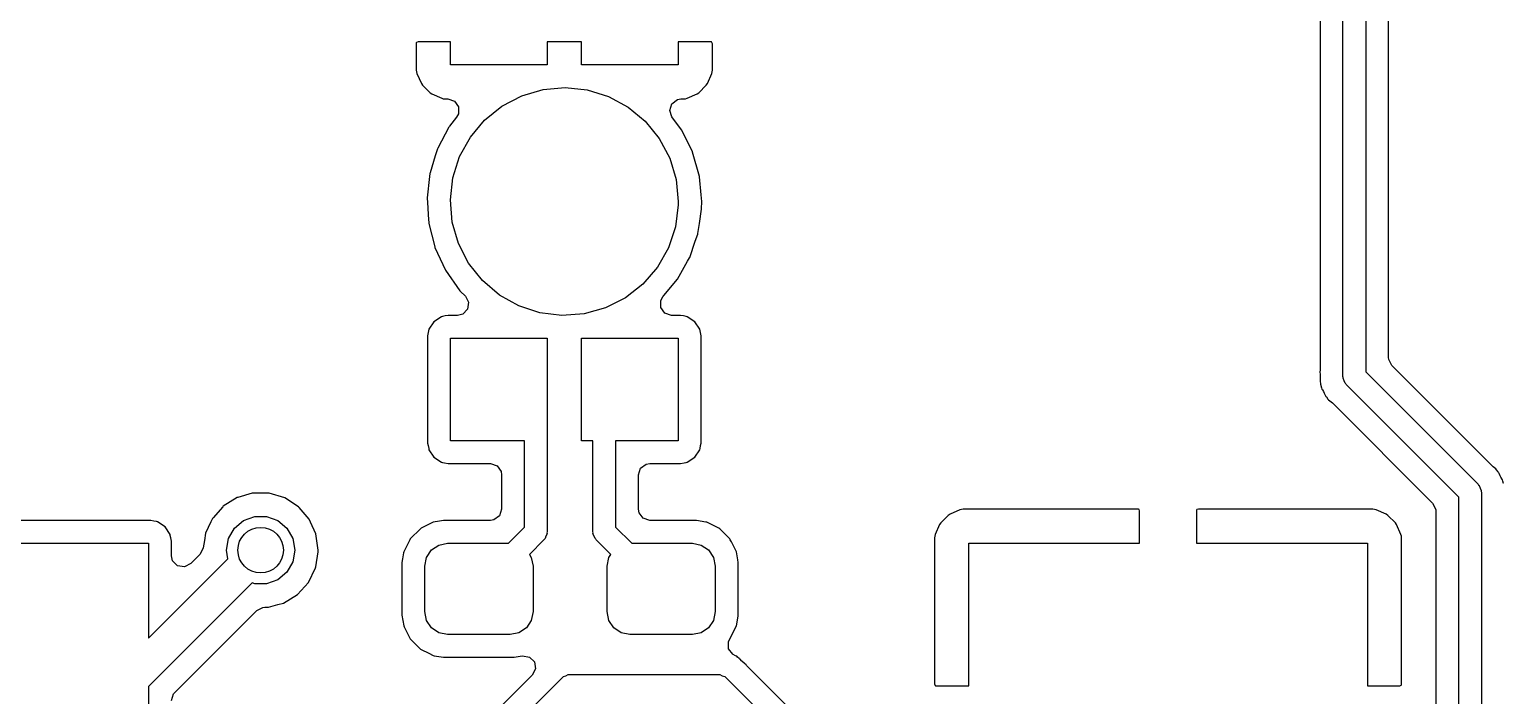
# Model space of a CAD drawing. Extents: x 0.04 to 2.01, y 0.04 to 5.04.
# Drawn here: x 0.841 to 1.35, y 2.359 to 2.589 of the extents above; entities that cross this region are included whole.
import ezdxf

# ---------------------------------------------------------------- set-up
doc = ezdxf.new("R2010")
doc.units = 0
doc.header["$MEASUREMENT"] = 0
doc.layers.add('BLACK', color=7, linetype='CONTINUOUS')

msp = doc.modelspace()

# ---------------------------------------------------------------- linework, layer by layer
at = {"layer": 'BLACK', "linetype": 'CONTINUOUS'}
for p, q in [((1.29469, 2.46906), (1.29469, 2.60406)), ((1.28679, 2.60298), (1.28679, 2.47116)), ((1.30256, 2.60242), (1.30256, 2.47069)), ((1.31045, 2.47557), (1.31045, 2.59754)), ((0.974527, 2.58448), (0.974409, 2.58432)), ((0.974409, 2.58432), (0.974409, 2.57513)), ((0.975027, 2.58465), (0.974527, 2.58448)), ((0.98622, 2.58465), (0.975027, 2.58465)), ((0.98622, 2.57677), (0.98622, 2.58465)), ((1.0315, 2.58465), (1.01969, 2.58465)), ((1.01969, 2.58465), (1.01969, 2.57677)), ((1.0315, 2.57677), (1.0315, 2.58465)), ((1.07645, 2.58465), (1.06496, 2.58465)), ((1.06496, 2.58465), (1.06496, 2.57677)), ((1.07661, 2.58453), (1.07645, 2.58465)), ((1.07677, 2.58403), (1.07661, 2.58453)), ((1.07677, 2.57513), (1.07677, 2.58403)), ((0.974409, 2.57513), (0.974423, 2.5749)), ((0.974423, 2.5749), (0.974497, 2.57428)), ((0.974497, 2.57428), (0.974651, 2.57372)), ((0.974651, 2.57372), (0.976172, 2.57029)), ((1.01969, 2.57677), (0.98622, 2.57677)), ((1.06496, 2.57677), (1.0315, 2.57677)), ((1.07502, 2.57031), (1.07654, 2.57374)), ((1.07654, 2.57374), (1.07669, 2.5743)), ((1.07669, 2.5743), (1.07676, 2.5749)), ((1.07676, 2.5749), (1.07677, 2.57513)), ((0.976172, 2.57029), (0.976573, 2.56971)), ((0.976573, 2.56971), (0.979177, 2.56711)), ((1.01084, 2.56603), (1.01821, 2.5682)), ((1.01821, 2.5682), (1.02587, 2.5689)), ((1.02587, 2.5689), (1.03351, 2.56809)), ((1.03351, 2.56809), (1.04085, 2.56582)), ((1.07202, 2.56712), (1.07462, 2.56973)), ((1.07462, 2.56973), (1.07502, 2.57031)), ((0.979177, 2.56711), (0.979761, 2.56671)), ((0.979761, 2.56671), (0.983188, 2.5652)), ((0.983188, 2.5652), (0.983747, 2.56504)), ((0.983747, 2.56504), (0.984354, 2.56497)), ((0.984354, 2.56497), (0.984578, 2.56496)), ((0.984578, 2.56496), (0.985299, 2.56496)), ((0.985299, 2.56496), (0.98759, 2.56422)), ((0.98759, 2.56422), (0.989006, 2.56227)), ((1.00403, 2.56247), (1.01084, 2.56603)), ((1.04085, 2.56582), (1.04761, 2.56217)), ((1.062, 2.56101), (1.06271, 2.56331)), ((1.06271, 2.56331), (1.06464, 2.56475)), ((1.06464, 2.56475), (1.0659, 2.56496)), ((1.0659, 2.56496), (1.0666, 2.56496)), ((1.0666, 2.56496), (1.06683, 2.56497)), ((1.06683, 2.56497), (1.06745, 2.56505)), ((1.06745, 2.56505), (1.06801, 2.5652)), ((1.06801, 2.5652), (1.07144, 2.56672)), ((1.07144, 2.56672), (1.07202, 2.56712)), ((0.98836, 2.55865), (0.985893, 2.55552)), ((0.989006, 2.55986), (0.98836, 2.55865)), ((0.989006, 2.56227), (0.989006, 2.55986)), ((0.993106, 2.55177), (0.998045, 2.55766)), ((0.998045, 2.55766), (1.00403, 2.56247)), ((1.04761, 2.56217), (1.05353, 2.55727)), ((1.06277, 2.55873), (1.062, 2.56101)), ((1.06606, 2.55433), (1.06277, 2.55873)), ((0.985699, 2.55522), (0.981891, 2.54798)), ((0.985782, 2.55538), (0.985699, 2.55522)), ((0.985893, 2.55552), (0.985782, 2.55538)), ((0.985893, 2.55552), (0.985893, 2.55552)), ((1.05353, 2.55727), (1.05838, 2.55131)), ((1.06614, 2.55417), (1.06606, 2.55433)), ((1.06983, 2.5467), (1.06614, 2.55417)), ((0.981737, 2.54769), (0.980981, 2.54526)), ((0.981891, 2.54798), (0.981737, 2.54769)), ((0.989404, 2.54504), (0.993106, 2.55177)), ((1.05838, 2.55131), (1.06199, 2.54453)), ((0.980981, 2.54526), (0.979771, 2.54136)), ((0.987081, 2.53771), (0.989404, 2.54504)), ((1.06199, 2.54453), (1.06421, 2.53717)), ((1.0699, 2.54654), (1.06983, 2.5467)), ((1.06983, 2.5467), (1.06983, 2.5467)), ((1.07226, 2.53818), (1.0699, 2.54654)), ((0.979017, 2.53818), (0.978141, 2.53077)), ((0.979141, 2.53922), (0.979017, 2.53818)), ((0.979162, 2.5394), (0.979141, 2.53922)), ((0.979141, 2.53922), (0.979141, 2.53922)), ((0.979771, 2.54136), (0.979162, 2.5394)), ((0.986224, 2.53008), (0.987081, 2.53771)), ((1.06421, 2.53717), (1.06496, 2.52953)), ((1.07228, 2.538), (1.07226, 2.53818)), ((1.07284, 2.53184), (1.07228, 2.538)), ((0.978141, 2.53077), (0.978363, 2.52737)), ((0.978363, 2.52737), (0.978521, 2.52497)), ((0.986867, 2.52242), (0.986224, 2.53008)), ((1.06495, 2.52843), (1.06398, 2.52081)), ((1.06496, 2.52953), (1.06495, 2.52843)), ((1.07225, 2.52193), (1.07298, 2.52693)), ((1.07306, 2.52953), (1.07284, 2.53184)), ((1.07298, 2.52693), (1.07299, 2.52704)), ((1.07298, 2.52693), (1.07298, 2.52693)), ((1.07299, 2.52704), (1.07306, 2.52953)), ((0.978521, 2.52497), (0.978709, 2.5221)), ((0.978709, 2.5221), (0.978753, 2.52193)), ((0.978753, 2.52193), (0.978753, 2.52193)), ((0.978753, 2.52193), (0.980803, 2.51386)), ((0.988985, 2.51503), (0.986867, 2.52242)), ((1.07175, 2.51845), (1.07225, 2.52193)), ((1.06398, 2.52081), (1.06156, 2.51351)), ((1.07084, 2.51577), (1.07169, 2.51828)), ((1.07169, 2.51828), (1.07175, 2.51845)), ((1.07169, 2.51828), (1.07169, 2.51828)), ((0.980803, 2.51386), (0.980847, 2.51368)), ((0.980847, 2.51368), (0.984484, 2.50579)), ((0.992497, 2.5082), (0.988985, 2.51503)), ((1.06156, 2.51351), (1.05776, 2.50683)), ((1.06895, 2.51022), (1.07084, 2.51577)), ((0.99727, 2.50218), (0.992497, 2.5082)), ((1.05776, 2.50683), (1.05274, 2.50102)), ((1.06471, 2.50264), (1.0682, 2.50887)), ((1.0682, 2.50887), (1.06887, 2.51007)), ((1.06887, 2.51007), (1.06895, 2.51022)), ((1.06887, 2.51007), (1.06887, 2.51007)), ((0.984484, 2.50579), (0.989497, 2.4987)), ((1.00312, 2.4972), (0.99727, 2.50218)), ((1.06002, 2.497), (1.06471, 2.50264)), ((0.989497, 2.4987), (0.989625, 2.49858)), ((0.989625, 2.49858), (0.989625, 2.49858)), ((0.989625, 2.49858), (0.99138, 2.49687)), ((0.99138, 2.49687), (0.992501, 2.49473)), ((1.00983, 2.49345), (1.00312, 2.4972)), ((1.05274, 2.50102), (1.04669, 2.49629)), ((1.05895, 2.49528), (1.05966, 2.49657)), ((1.05966, 2.49657), (1.06002, 2.497)), ((0.992155, 2.49235), (0.990475, 2.49063)), ((0.992501, 2.49473), (0.992155, 2.49235)), ((1.01714, 2.49108), (1.00983, 2.49345)), ((1.03983, 2.49282), (1.03243, 2.49076)), ((1.04669, 2.49629), (1.03983, 2.49282)), ((1.05895, 2.49287), (1.05895, 2.49528)), ((1.06036, 2.49092), (1.05895, 2.49287)), ((0.980529, 2.48797), (0.978785, 2.48536)), ((0.983141, 2.48972), (0.980529, 2.48797)), ((0.983517, 2.48979), (0.983141, 2.48972)), ((0.98441, 2.48997), (0.983517, 2.48979)), ((0.983517, 2.48979), (0.983517, 2.48979)), ((0.985443, 2.49018), (0.98441, 2.48997)), ((0.98866, 2.49018), (0.985443, 2.49018)), ((0.990475, 2.49063), (0.98866, 2.49018)), ((1.02477, 2.49017), (1.01714, 2.49108)), ((1.03243, 2.49076), (1.02477, 2.49017)), ((1.06265, 2.49018), (1.06036, 2.49092)), ((1.06574, 2.49018), (1.06265, 2.49018)), ((1.06677, 2.48997), (1.06574, 2.49018)), ((1.06766, 2.48979), (1.06677, 2.48997)), ((1.06804, 2.48972), (1.06766, 2.48979)), ((1.06766, 2.48979), (1.06766, 2.48979)), ((1.07065, 2.48797), (1.06804, 2.48972)), ((1.0724, 2.48536), (1.07065, 2.48797)), ((0.978785, 2.48536), (0.978327, 2.48306)), ((0.978327, 2.48306), (0.978327, 2.44607)), ((0.98622, 2.44685), (0.98622, 2.48228)), ((0.98622, 2.48228), (1.01969, 2.48228)), ((1.01969, 2.48228), (1.01969, 2.41535)), ((1.0315, 2.44685), (1.0315, 2.48228)), ((1.0315, 2.48228), (1.06496, 2.48228)), ((1.06496, 2.48228), (1.06496, 2.44685)), ((1.07285, 2.48306), (1.0724, 2.48536)), ((1.07285, 2.44607), (1.07285, 2.48306)), ((1.28678, 2.471), (1.28672, 2.47081)), ((1.28679, 2.47116), (1.28678, 2.471)), ((1.3105, 2.47496), (1.31045, 2.47557)), ((1.31159, 2.47281), (1.3105, 2.47496)), ((1.34623, 2.43818), (1.31159, 2.47281)), ((1.28672, 2.47081), (1.28676, 2.46969)), ((1.28676, 2.46969), (1.28679, 2.46887)), ((1.28679, 2.46887), (1.28679, 2.46872)), ((1.28679, 2.46872), (1.28679, 2.46795)), ((1.28679, 2.46795), (1.28682, 2.46778)), ((1.28682, 2.46778), (1.28684, 2.46758)), ((1.28684, 2.46758), (1.28688, 2.46641)), ((1.28688, 2.46641), (1.28702, 2.46608)), ((1.28702, 2.46608), (1.28702, 2.46608)), ((1.28702, 2.46608), (1.28706, 2.46599)), ((1.28706, 2.46599), (1.28731, 2.46517)), ((1.29478, 2.46875), (1.29469, 2.46906)), ((1.29473, 2.46844), (1.29478, 2.46875)), ((1.29515, 2.46762), (1.29473, 2.46844)), ((1.29544, 2.46674), (1.29515, 2.46762)), ((1.29569, 2.46655), (1.29544, 2.46674)), ((1.29584, 2.46627), (1.29569, 2.46655)), ((1.33469, 2.42742), (1.29584, 2.46627)), ((1.30256, 2.47069), (1.34141, 2.43184)), ((1.28731, 2.46517), (1.28739, 2.46472)), ((1.28739, 2.46472), (1.28758, 2.46442)), ((1.28758, 2.46442), (1.28794, 2.46383)), ((1.28794, 2.46383), (1.28821, 2.46332)), ((1.28821, 2.46332), (1.28851, 2.46262)), ((1.28851, 2.46262), (1.28862, 2.46236)), ((1.28862, 2.46236), (1.28878, 2.46217)), ((1.28878, 2.46217), (1.28895, 2.462)), ((1.28895, 2.462), (1.28951, 2.46128)), ((1.28951, 2.46128), (1.28971, 2.46097)), ((1.28971, 2.46097), (1.29062, 2.46027)), ((1.29062, 2.46027), (1.29102, 2.45993)), ((1.29102, 2.45993), (1.32565, 2.4253)), ((0.978327, 2.44607), (0.978501, 2.4452)), ((1.01181, 2.44685), (0.98622, 2.44685)), ((1.01181, 2.41699), (1.01181, 2.44685)), ((1.03543, 2.44685), (1.0315, 2.44685)), ((1.03543, 2.41535), (1.03543, 2.44685)), ((1.06496, 2.44685), (1.04331, 2.44685)), ((1.04331, 2.44685), (1.04331, 2.41699)), ((1.07268, 2.4452), (1.07285, 2.44607)), ((0.978501, 2.4452), (0.978704, 2.44418)), ((0.978704, 2.44418), (0.978785, 2.44377)), ((0.978785, 2.44377), (0.980529, 2.44116)), ((0.980529, 2.44116), (0.983141, 2.43941)), ((1.06804, 2.43941), (1.07065, 2.44116)), ((1.07065, 2.44116), (1.0724, 2.44377)), ((1.0724, 2.44377), (1.07248, 2.44418)), ((1.07248, 2.44418), (1.07268, 2.4452)), ((0.983141, 2.43941), (0.983517, 2.43934)), ((0.983517, 2.43934), (0.983517, 2.43934)), ((0.983517, 2.43934), (0.984219, 2.4392)), ((0.984219, 2.4392), (0.985443, 2.43896)), ((0.985443, 2.43896), (1.00002, 2.43896)), ((1.00002, 2.43896), (1.00231, 2.43821)), ((1.00231, 2.43821), (1.00373, 2.43626)), ((1.00373, 2.43626), (1.00392, 2.43506)), ((1.0512, 2.43506), (1.05195, 2.43735)), ((1.05195, 2.43735), (1.05389, 2.43877)), ((1.05389, 2.43877), (1.0551, 2.43896)), ((1.0551, 2.43896), (1.06574, 2.43896)), ((1.06574, 2.43896), (1.06696, 2.4392)), ((1.06696, 2.4392), (1.06766, 2.43934)), ((1.06766, 2.43934), (1.06804, 2.43941)), ((1.06766, 2.43934), (1.06766, 2.43934)), ((1.34662, 2.43784), (1.34623, 2.43818)), ((1.34754, 2.43714), (1.34662, 2.43784)), ((1.34773, 2.43683), (1.34754, 2.43714)), ((1.34829, 2.43611), (1.34773, 2.43683)), ((1.34773, 2.43683), (1.34773, 2.43683)), ((1.34847, 2.43594), (1.34829, 2.43611)), ((1.34862, 2.43575), (1.34847, 2.43594)), ((1.34873, 2.4355), (1.34862, 2.43575)), ((1.34904, 2.43479), (1.34873, 2.4355)), ((1.34873, 2.4355), (1.34873, 2.4355)), ((1.00392, 2.43506), (1.00392, 2.42321)), ((1.0512, 2.42321), (1.0512, 2.43506)), ((1.34141, 2.43184), (1.34155, 2.43156)), ((1.34155, 2.43156), (1.34181, 2.43137)), ((1.34181, 2.43137), (1.34209, 2.43049)), ((1.34209, 2.43049), (1.34251, 2.42967)), ((1.3493, 2.43428), (1.34904, 2.43479)), ((1.34985, 2.43339), (1.3493, 2.43428)), ((1.34993, 2.43294), (1.34985, 2.43339)), ((1.35018, 2.43212), (1.34993, 2.43294)), ((1.35022, 2.43203), (1.35018, 2.43212)), ((0.912493, 2.42723), (0.90772, 2.42422)), ((0.91276, 2.4273), (0.912493, 2.42723)), ((0.917653, 2.4287), (0.91276, 2.4273)), ((0.91276, 2.4273), (0.91276, 2.4273)), ((0.917654, 2.4287), (0.917653, 2.4287)), ((0.91792, 2.42878), (0.917654, 2.4287)), ((0.918198, 2.42878), (0.91792, 2.42878)), ((0.920287, 2.42876), (0.918198, 2.42878)), ((0.918198, 2.42878), (0.918198, 2.42878)), ((0.923565, 2.42874), (0.920287, 2.42876)), ((0.928972, 2.42713), (0.923565, 2.42874)), ((0.933709, 2.42406), (0.928972, 2.42713)), ((1.32565, 2.4253), (1.32674, 2.42315)), ((1.33469, 2.30669), (1.33469, 2.42742)), ((1.34251, 2.42967), (1.34246, 2.42936)), ((1.34246, 2.42936), (1.34256, 2.42906)), ((1.34256, 2.42906), (1.34256, 2.30506)), ((0.903983, 2.41998), (0.903865, 2.41973)), ((0.904167, 2.42019), (0.903983, 2.41998)), ((0.907536, 2.42401), (0.904167, 2.42019)), ((0.904167, 2.42019), (0.904167, 2.42019)), ((0.90772, 2.42422), (0.907536, 2.42401)), ((0.907536, 2.42401), (0.907536, 2.42401)), ((0.914717, 2.41928), (0.918571, 2.42069)), ((0.918571, 2.42069), (0.922673, 2.42069)), ((0.922673, 2.42069), (0.926528, 2.41928)), ((0.93389, 2.42385), (0.933709, 2.42406)), ((0.934626, 2.42299), (0.93389, 2.42385)), ((0.93389, 2.42385), (0.93389, 2.42385)), ((0.937393, 2.41978), (0.934626, 2.42299)), ((1.00317, 2.42092), (1.00122, 2.4195)), ((1.00392, 2.42321), (1.00317, 2.42092)), ((1.05139, 2.422), (1.0512, 2.42321)), ((1.05281, 2.42006), (1.05139, 2.422)), ((1.0551, 2.41931), (1.05281, 2.42006)), ((1.15829, 2.42107), (1.15569, 2.41846)), ((1.15888, 2.42147), (1.15829, 2.42107)), ((1.1623, 2.42299), (1.15888, 2.42147)), ((1.16286, 2.42314), (1.1623, 2.42299)), ((1.16348, 2.42321), (1.16286, 2.42314)), ((1.16372, 2.42323), (1.16348, 2.42321)), ((1.22408, 2.42323), (1.16372, 2.42323)), ((1.22425, 2.42311), (1.22408, 2.42323)), ((1.22441, 2.42261), (1.22425, 2.42311)), ((1.22441, 2.41142), (1.22441, 2.42261)), ((1.24421, 2.42307), (1.24409, 2.4229)), ((1.24409, 2.4229), (1.24409, 2.41142)), ((1.24471, 2.42323), (1.24421, 2.42307)), ((1.30479, 2.42323), (1.24471, 2.42323)), ((1.30502, 2.42322), (1.30479, 2.42323)), ((1.30562, 2.42314), (1.30502, 2.42322)), ((1.30618, 2.42299), (1.30562, 2.42314)), ((1.30961, 2.42148), (1.30618, 2.42299)), ((1.31019, 2.42108), (1.30961, 2.42148)), ((1.3128, 2.41848), (1.31019, 2.42108)), ((1.32674, 2.42315), (1.32679, 2.42254)), ((1.32679, 2.42254), (1.32679, 2.31157)), ((0.882667, 2.41931), (0.760019, 2.41931)), ((0.883701, 2.41911), (0.882667, 2.41931)), ((0.884593, 2.41893), (0.883701, 2.41911)), ((0.88497, 2.41885), (0.884593, 2.41893)), ((0.884593, 2.41893), (0.884593, 2.41893)), ((0.887581, 2.41711), (0.88497, 2.41885)), ((0.889325, 2.4145), (0.887581, 2.41711)), ((0.901585, 2.41488), (0.901196, 2.41238)), ((0.903452, 2.41885), (0.901585, 2.41488)), ((0.903865, 2.41973), (0.903452, 2.41885)), ((0.903865, 2.41973), (0.903865, 2.41973)), ((0.909523, 2.41309), (0.911574, 2.41665)), ((0.911574, 2.41665), (0.914717, 2.41928)), ((0.926528, 2.41928), (0.92967, 2.41665)), ((0.92967, 2.41665), (0.931721, 2.41309)), ((0.937508, 2.41953), (0.937393, 2.41978)), ((0.937851, 2.41877), (0.937508, 2.41953)), ((0.937508, 2.41953), (0.937508, 2.41953)), ((0.939729, 2.41464), (0.937851, 2.41877)), ((0.975853, 2.41646), (0.972321, 2.41293)), ((0.976126, 2.4166), (0.975853, 2.41646)), ((0.978636, 2.41788), (0.976126, 2.4166)), ((0.976126, 2.4166), (0.976126, 2.4166)), ((0.980303, 2.41873), (0.978636, 2.41788)), ((0.982393, 2.41906), (0.980303, 2.41873)), ((0.983844, 2.41929), (0.982393, 2.41906)), ((0.983995, 2.41931), (0.983844, 2.41929)), ((0.983844, 2.41929), (0.983844, 2.41929)), ((0.984932, 2.41931), (0.983995, 2.41931)), ((1.00002, 2.41931), (0.984932, 2.41931)), ((1.00122, 2.4195), (1.00002, 2.41931)), ((1.00624, 2.41142), (1.01181, 2.41699)), ((1.01969, 2.41535), (1.01959, 2.41505)), ((1.01959, 2.41505), (1.01964, 2.41474)), ((1.03553, 2.41505), (1.03543, 2.41535)), ((1.03548, 2.41474), (1.03553, 2.41505)), ((1.04331, 2.41699), (1.04887, 2.41142)), ((1.07019, 2.41931), (1.0551, 2.41931)), ((1.07112, 2.41931), (1.07019, 2.41931)), ((1.07127, 2.41929), (1.07112, 2.41931)), ((1.07451, 2.41877), (1.07127, 2.41929)), ((1.07127, 2.41929), (1.07127, 2.41929)), ((1.07482, 2.41873), (1.07451, 2.41877)), ((1.07451, 2.41877), (1.07451, 2.41877)), ((1.07509, 2.41859), (1.07482, 2.41873)), ((1.07899, 2.4166), (1.07509, 2.41859)), ((1.07509, 2.41859), (1.07509, 2.41859)), ((1.07927, 2.41646), (1.07899, 2.4166)), ((1.07899, 2.4166), (1.07899, 2.4166)), ((1.0828, 2.41293), (1.07927, 2.41646)), ((1.15529, 2.41788), (1.15378, 2.41445)), ((1.15569, 2.41846), (1.15529, 2.41788)), ((1.3132, 2.41789), (1.3128, 2.41848)), ((1.31472, 2.41447), (1.3132, 2.41789)), ((0.744094, 2.41142), (0.88189, 2.41142)), ((0.88189, 2.41142), (0.88189, 2.37867)), ((0.8894, 2.41412), (0.889325, 2.4145)), ((0.889566, 2.41329), (0.8894, 2.41412)), ((0.8894, 2.41412), (0.8894, 2.41412)), ((0.889783, 2.41219), (0.889566, 2.41329)), ((0.889783, 2.40714), (0.889783, 2.41219)), ((0.900795, 2.4098), (0.8997, 2.40765)), ((0.901196, 2.41238), (0.900795, 2.4098)), ((0.908811, 2.40906), (0.909523, 2.41309)), ((0.931721, 2.41309), (0.932433, 2.40906)), ((0.940529, 2.40906), (0.939729, 2.41464)), ((0.972182, 2.41265), (0.970193, 2.40875)), ((0.972321, 2.41293), (0.972182, 2.41265)), ((0.972182, 2.41265), (0.972182, 2.41265)), ((0.979668, 2.40911), (0.982223, 2.41082)), ((0.982223, 2.41082), (0.985236, 2.41142)), ((0.985236, 2.41142), (1.00624, 2.41142)), ((1.01853, 2.41257), (1.0135, 2.40754)), ((1.01868, 2.41285), (1.01853, 2.41257)), ((1.01893, 2.41304), (1.01868, 2.41285)), ((1.01922, 2.41392), (1.01893, 2.41304)), ((1.01964, 2.41474), (1.01922, 2.41392)), ((1.0359, 2.41392), (1.03548, 2.41474)), ((1.03618, 2.41304), (1.0359, 2.41392)), ((1.03644, 2.41285), (1.03618, 2.41304)), ((1.03659, 2.41257), (1.03644, 2.41285)), ((1.04161, 2.40754), (1.03659, 2.41257)), ((1.04887, 2.41142), (1.06988, 2.41142)), ((1.06988, 2.41142), (1.0729, 2.41082)), ((1.0729, 2.41082), (1.07545, 2.40911)), ((1.08294, 2.41265), (1.0828, 2.41293)), ((1.08332, 2.41189), (1.08294, 2.41265)), ((1.08294, 2.41265), (1.08294, 2.41265)), ((1.08506, 2.40848), (1.08332, 2.41189)), ((1.15356, 2.41328), (1.15354, 2.41306)), ((1.15354, 2.41306), (1.15354, 2.36282)), ((1.15363, 2.41389), (1.15356, 2.41328)), ((1.15378, 2.41445), (1.15363, 2.41389)), ((1.16535, 2.3622), (1.16535, 2.41142)), ((1.16535, 2.41142), (1.22441, 2.41142)), ((1.24409, 2.41142), (1.30315, 2.41142)), ((1.30315, 2.41142), (1.30315, 2.3622)), ((1.31487, 2.41391), (1.31472, 2.41447)), ((1.31495, 2.41329), (1.31487, 2.41391)), ((1.31496, 2.41306), (1.31495, 2.41329)), ((1.31496, 2.36253), (1.31496, 2.41306)), ((0.88189, 2.37867), (0.90933, 2.40611)), ((0.890208, 2.40537), (0.889783, 2.40714)), ((0.891912, 2.40367), (0.890208, 2.40537)), ((0.8997, 2.40765), (0.896437, 2.40439)), ((0.90933, 2.40611), (0.908811, 2.40906)), ((0.931721, 2.40502), (0.92967, 2.40146)), ((0.932433, 2.40906), (0.931721, 2.40502)), ((0.939636, 2.40329), (0.940499, 2.40842)), ((0.940499, 2.40842), (0.940523, 2.40857)), ((0.940499, 2.40842), (0.940499, 2.40842)), ((0.940523, 2.40857), (0.940526, 2.40874)), ((0.940526, 2.40874), (0.940528, 2.4089)), ((0.940528, 2.4089), (0.940529, 2.40906)), ((0.969669, 2.40605), (0.969469, 2.40478)), ((0.969469, 2.40478), (0.969469, 2.38655)), ((0.970005, 2.40817), (0.969669, 2.40605)), ((0.970053, 2.40848), (0.970005, 2.40817)), ((0.970005, 2.40817), (0.970005, 2.40817)), ((0.970193, 2.40875), (0.970053, 2.40848)), ((0.977362, 2.40354), (0.977962, 2.40656)), ((0.977962, 2.40656), (0.979668, 2.40911)), ((1.0135, 2.40754), (1.01416, 2.40656)), ((1.01416, 2.40656), (1.01476, 2.40354)), ((1.04035, 2.40354), (1.04095, 2.40656)), ((1.04095, 2.40656), (1.04161, 2.40754)), ((1.07545, 2.40911), (1.07716, 2.40656)), ((1.07716, 2.40656), (1.07776, 2.40354)), ((1.08539, 2.40641), (1.08506, 2.40848)), ((1.08551, 2.40567), (1.08539, 2.40641)), ((1.08565, 2.40478), (1.08551, 2.40567)), ((1.08565, 2.38655), (1.08565, 2.40478)), ((0.894291, 2.40329), (0.891912, 2.40367)), ((0.896437, 2.40439), (0.894291, 2.40329)), ((0.92967, 2.40146), (0.926528, 2.39883)), ((0.937126, 2.39792), (0.939587, 2.403)), ((0.939587, 2.403), (0.939636, 2.40329)), ((0.977362, 2.3878), (0.977362, 2.40354)), ((1.01476, 2.40354), (1.01476, 2.3878)), ((1.04035, 2.3878), (1.04035, 2.40354)), ((1.07776, 2.40354), (1.07776, 2.3878)), ((0.91767, 2.39775), (0.88189, 2.36197)), ((0.918571, 2.39742), (0.91767, 2.39775)), ((0.922673, 2.39742), (0.918571, 2.39742)), ((0.926528, 2.39883), (0.922673, 2.39742)), ((0.933338, 2.39374), (0.937126, 2.39792)), ((0.923351, 2.38937), (0.926616, 2.39026)), ((0.926616, 2.39026), (0.928528, 2.39079)), ((0.928528, 2.39079), (0.933338, 2.39374)), ((0.890925, 2.35984), (0.91926, 2.38818)), ((0.91926, 2.38818), (0.921406, 2.38927)), ((0.921406, 2.38927), (0.922087, 2.38932)), ((0.922087, 2.38932), (0.922507, 2.38931)), ((0.922507, 2.38931), (0.922805, 2.38931)), ((0.922805, 2.38931), (0.922805, 2.38931)), ((0.922805, 2.38931), (0.923083, 2.3893)), ((0.923083, 2.3893), (0.92335, 2.38937)), ((0.92335, 2.38937), (0.923351, 2.38937)), ((0.969469, 2.38655), (0.970053, 2.38286)), ((0.977962, 2.38478), (0.977362, 2.3878)), ((0.979668, 2.38223), (0.977962, 2.38478)), ((1.01416, 2.38478), (1.01246, 2.38223)), ((1.01476, 2.3878), (1.01416, 2.38478)), ((1.04095, 2.38478), (1.04035, 2.3878)), ((1.04266, 2.38223), (1.04095, 2.38478)), ((1.07716, 2.38478), (1.07545, 2.38223)), ((1.07776, 2.3878), (1.07716, 2.38478)), ((1.08516, 2.38346), (1.08563, 2.3864)), ((1.08563, 2.3864), (1.08565, 2.38655)), ((1.08563, 2.3864), (1.08563, 2.3864)), ((0.970053, 2.38286), (0.970193, 2.38259)), ((0.970193, 2.38259), (0.972182, 2.37868)), ((0.982223, 2.38052), (0.979668, 2.38223)), ((0.985236, 2.37992), (0.982223, 2.38052)), ((1.00689, 2.37992), (0.985236, 2.37992)), ((1.0099, 2.38052), (1.00689, 2.37992)), ((1.01246, 2.38223), (1.0099, 2.38052)), ((1.04522, 2.38052), (1.04266, 2.38223)), ((1.04823, 2.37992), (1.04522, 2.38052)), ((1.06988, 2.37992), (1.04823, 2.37992)), ((1.0729, 2.38052), (1.06988, 2.37992)), ((1.07545, 2.38223), (1.0729, 2.38052)), ((1.0828, 2.37841), (1.08506, 2.38286)), ((1.08506, 2.38286), (1.08516, 2.38346)), ((0.972182, 2.37868), (0.972321, 2.37841)), ((0.972321, 2.37841), (0.975853, 2.37488)), ((0.975853, 2.37488), (0.976126, 2.37474)), ((0.976126, 2.37474), (0.976126, 2.37474)), ((0.976126, 2.37474), (0.978692, 2.37343)), ((1.08228, 2.37739), (1.08276, 2.37837)), ((1.08234, 2.37499), (1.08228, 2.37739)), ((1.08381, 2.37308), (1.08234, 2.37499)), ((1.08276, 2.37837), (1.0828, 2.37841)), ((0.978692, 2.37343), (0.980303, 2.37261)), ((0.980303, 2.37261), (0.980606, 2.37256)), ((0.980606, 2.37256), (0.980606, 2.37256)), ((0.980606, 2.37256), (0.983844, 2.37205)), ((0.983844, 2.37205), (0.983844, 2.37205)), ((0.983844, 2.37205), (0.983995, 2.37203)), ((0.983995, 2.37203), (0.996061, 2.37203)), ((0.996061, 2.37203), (1.00813, 2.37203)), ((1.00813, 2.37203), (1.00828, 2.37205)), ((1.00828, 2.37205), (1.01034, 2.37238)), ((1.00828, 2.37205), (1.00828, 2.37205)), ((1.01034, 2.37238), (1.01116, 2.37251)), ((1.01116, 2.37251), (1.01354, 2.37213)), ((1.01354, 2.37213), (1.01524, 2.37043)), ((1.01524, 2.37043), (1.01562, 2.36805)), ((1.08399, 2.37295), (1.08381, 2.37308)), ((1.08475, 2.37255), (1.08399, 2.37295)), ((1.08517, 2.37238), (1.08475, 2.37255)), ((1.08544, 2.37213), (1.08517, 2.37238)), ((1.08603, 2.37158), (1.08544, 2.37213)), ((1.08618, 2.37145), (1.08603, 2.37158)), ((1.08633, 2.37135), (1.08618, 2.37145)), ((1.08687, 2.37081), (1.08633, 2.37135)), ((1.08698, 2.3707), (1.08687, 2.37081)), ((1.08788, 2.36986), (1.08698, 2.3707)), ((1.0884, 2.36938), (1.08788, 2.36986)), ((1.08849, 2.3692), (1.0884, 2.36938)), ((1.0886, 2.36908), (1.08849, 2.3692)), ((1.09485, 2.36282), (1.0886, 2.36908)), ((1.01452, 2.3659), (1.00412, 2.35549)), ((1.00624, 2.34646), (1.02478, 2.36499)), ((1.01562, 2.36805), (1.01452, 2.3659)), ((1.02478, 2.36499), (1.02506, 2.36513)), ((1.02506, 2.36513), (1.02524, 2.36539)), ((1.02524, 2.36539), (1.02612, 2.36567)), ((1.02612, 2.36567), (1.02694, 2.36609)), ((1.02694, 2.36609), (1.02726, 2.36604)), ((1.02726, 2.36604), (1.02756, 2.36614)), ((1.02756, 2.36614), (1.07874, 2.36614)), ((1.07874, 2.36614), (1.07904, 2.36604)), ((1.07904, 2.36604), (1.07936, 2.36609)), ((1.07936, 2.36609), (1.08018, 2.36567)), ((1.08018, 2.36567), (1.08105, 2.36539)), ((1.08105, 2.36539), (1.08124, 2.36513)), ((1.08124, 2.36513), (1.08152, 2.36499)), ((1.08152, 2.36499), (1.10121, 2.3453)), ((0.88189, 2.36197), (0.88189, 2.29331)), ((0.889783, 2.35709), (0.890528, 2.35938)), ((0.890528, 2.35938), (0.890925, 2.35984)), ((1.10603, 2.35165), (1.09485, 2.36282)), ((1.15354, 2.36282), (1.15371, 2.36232)), ((1.15371, 2.36232), (1.15387, 2.3622)), ((1.15387, 2.3622), (1.16535, 2.3622)), ((1.30315, 2.3622), (1.31434, 2.3622)), ((1.31434, 2.3622), (1.31484, 2.36237)), ((1.31484, 2.36237), (1.31496, 2.36253))]:
    msp.add_line(p, q, dxfattribs=at)
at = {"layer": 'BLACK'}
msp.add_circle((0.920622, 2.40906), 0.007874, dxfattribs=at)

doc.saveas('drawing.dxf')
